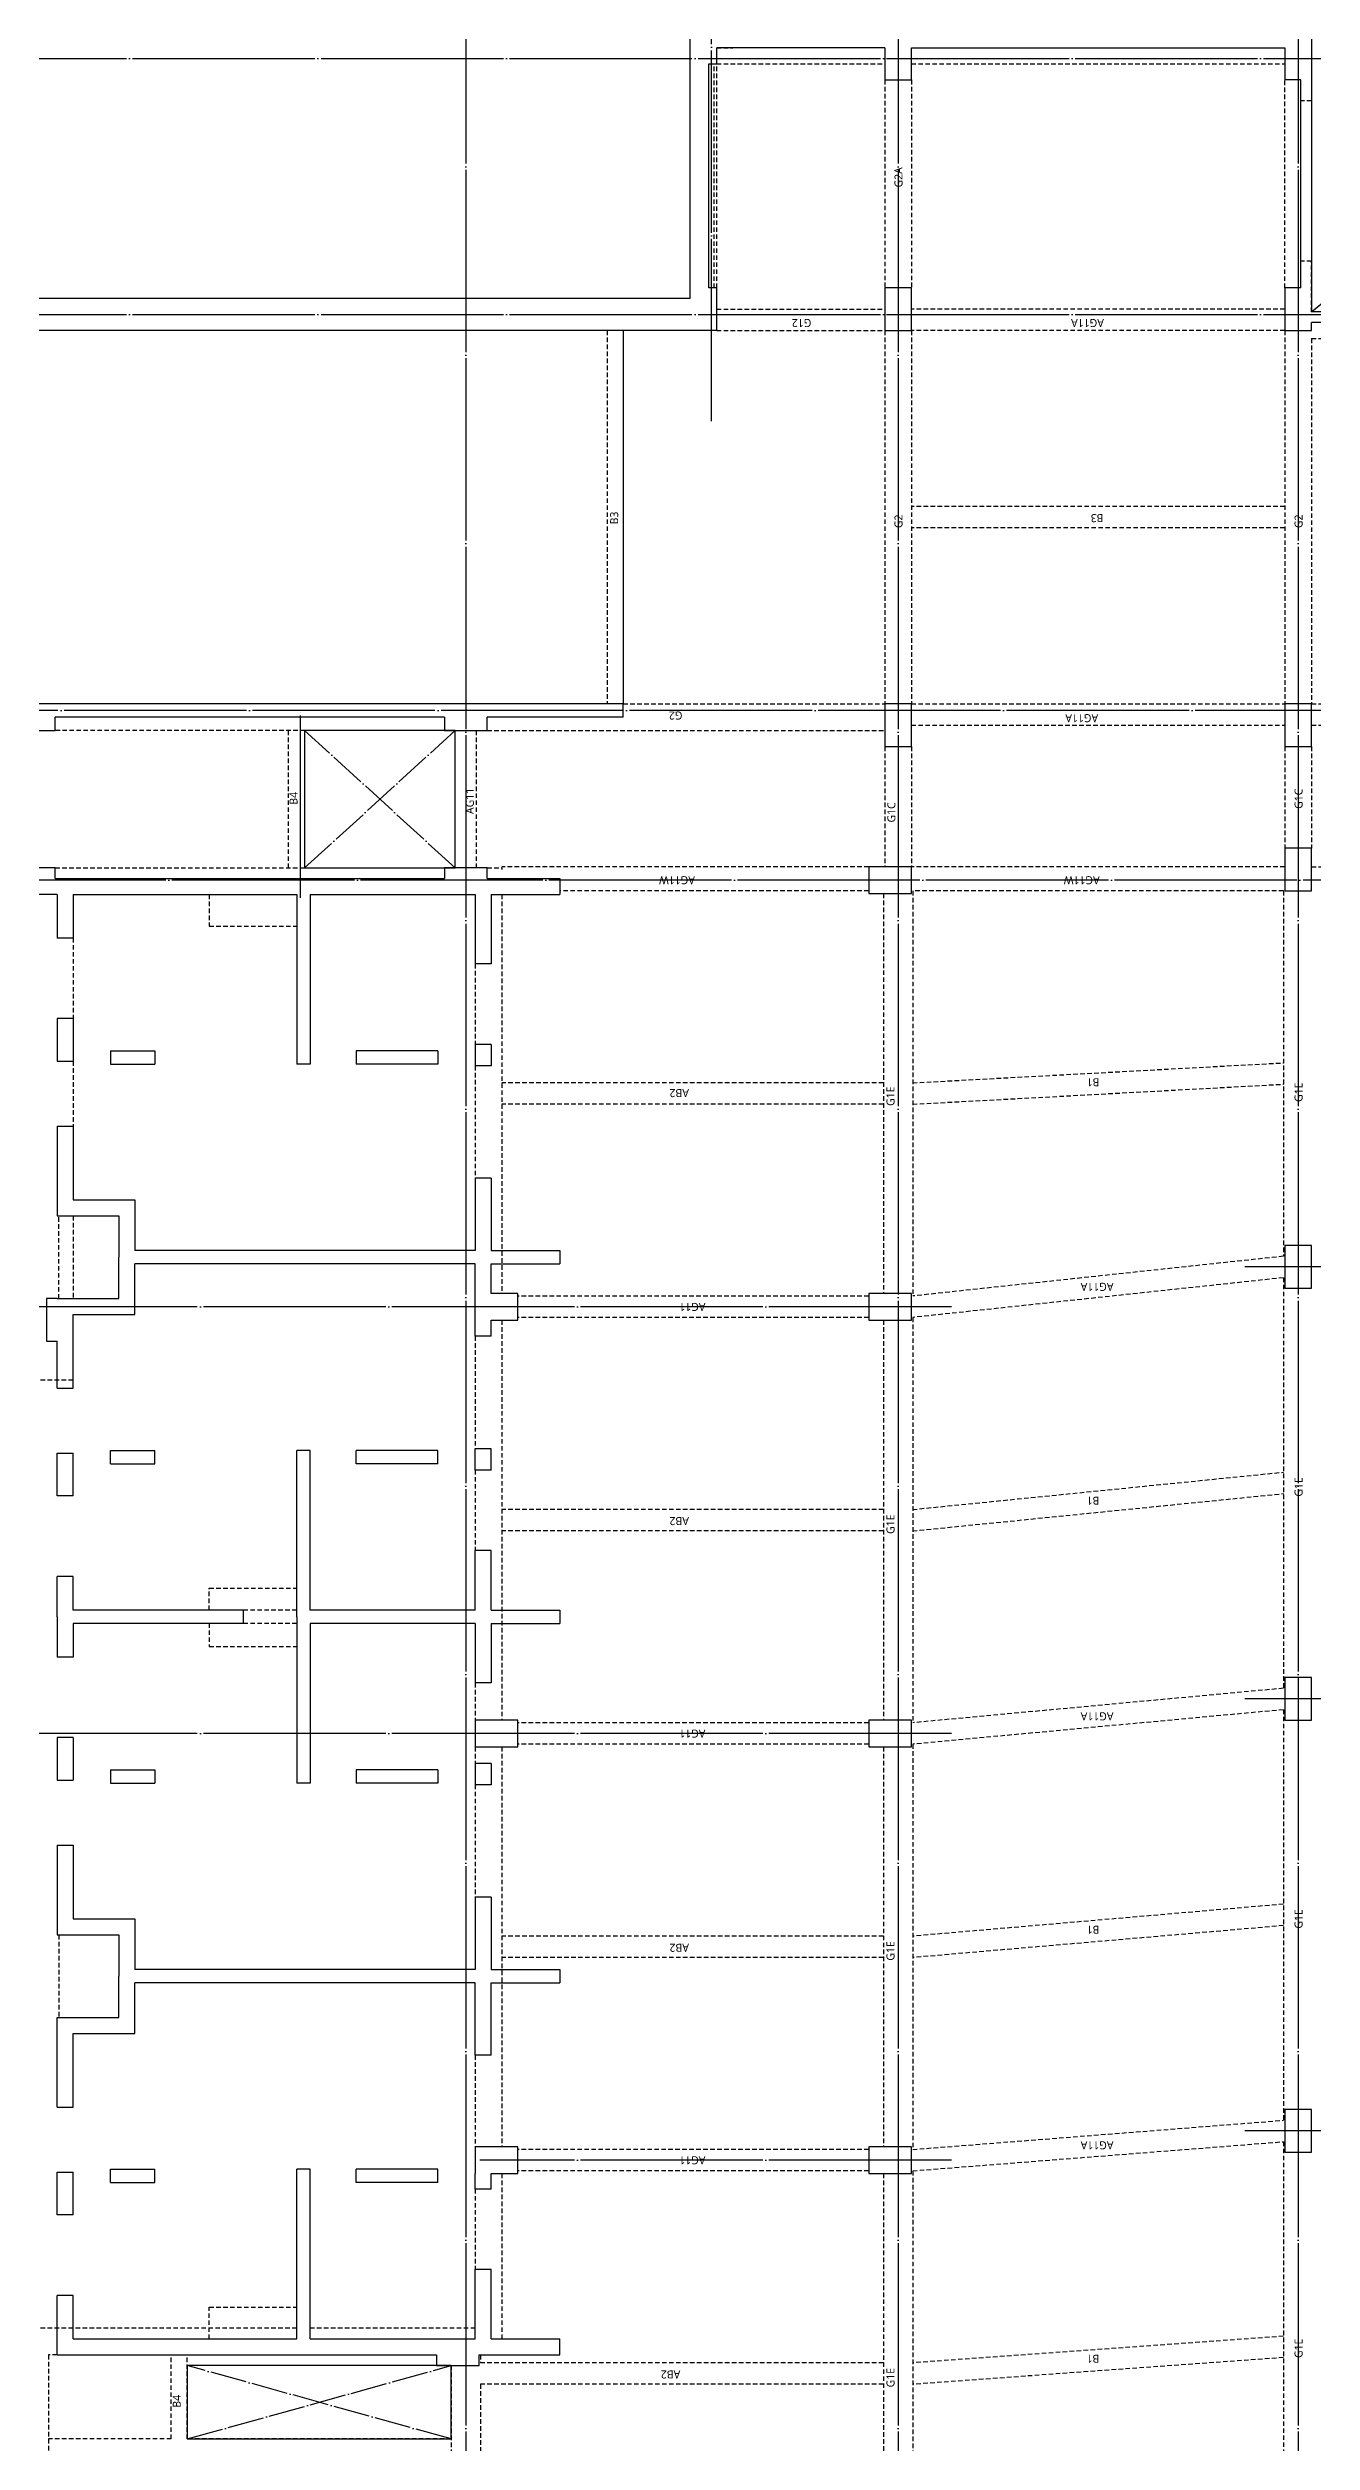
# Model space of a CAD drawing. Header units: millimetres. Extents: x 317501 to 2277231, y -321722 to 1186893.
# Drawn here: x 2054466 to 2078166, y -9433 to 35457 of the extents above; entities that cross this region are included whole.
import ezdxf
from ezdxf.enums import TextEntityAlignment as Align

# ---------------------------------------------------------------- set-up
doc = ezdxf.new("R2010")
doc.units = ezdxf.units.MM
doc.header["$LTSCALE"] = 57
for name, pattern in [('XS-지하주차장$0$CEN', [62, 60, -1, 0, -1]), ('XS-지하주차장$0$DDOT', [14, 12, -1, 0, -1]), ('XS-지하주차장$0$HID', [2.3, 1.5, -0.8])]:
    doc.linetypes.add(name, pattern=pattern)
for name, color, linetype in [('XS-지하주차장$0$AWG', 5, 'XS-지하주차장$0$HID'), ('XS-지하주차장$0$B', 9, 'XS-지하주차장$0$HID'), ('XS-지하주차장$0$CEN-P', 14, 'XS-지하주차장$0$CEN'), ('XS-지하주차장$0$COL', 2, 'Continuous'), ('XS-지하주차장$0$DA', 7, 'XS-지하주차장$0$HID'), ('XS-지하주차장$0$DASH', 8, 'Continuous'), ('XS-지하주차장$0$EL7', 7, 'Continuous'), ('XS-지하주차장$0$FP-CORE', 8, 'Continuous'), ('XS-지하주차장$0$G', 4, 'XS-지하주차장$0$HID'), ('XS-지하주차장$0$OPEN', 9, 'XS-지하주차장$0$DDOT'), ('XS-지하주차장$0$RAMP', 7, 'Continuous'), ('XS-지하주차장$0$STEEL', 9, 'Continuous'), ('XS-지하주차장$0$W1', 2, 'Continuous'), ('XS-지하주차장$0$W1-H', 11, 'XS-지하주차장$0$HID'), ('XS-지하주차장$0$W2', 9, 'Continuous'), ('XS-지하주차장$0$WG', 6, 'XS-지하주차장$0$HID')]:
    doc.layers.add(name, color=color, linetype=linetype)
for name, color, linetype, plot in [('XS-지하주차장$0$B-TEXT', 7, 'Continuous', False), ('XS-지하주차장$0$DEFPOINT', 144, 'Continuous', False), ('XS-지하주차장$0$G-TEXT', 3, 'Continuous', False), ('XS-지하주차장$0$PD', 145, 'XS-지하주차장$0$HID', False)]:
    doc.layers.add(name, color=color, linetype=linetype, plot=plot)
doc.styles.add('XS-지하주차장$0$맑은 고딕', font='malgun.ttf')
doc.styles.add('XS-지하주차장$0$맑은고딕', font='malgun.ttf')

# ---------------------------------------------------------------- blocks, each defined once
blk = doc.blocks.new('XS-지하주차장$0$B2-W')
at = {"layer": 'XS-지하주차장$0$W1-H'}
for p, q in [((136055, 62510), (136055, 75525)), ((143055, 60760), (143055, 75425)), ((143655, 61260), (143655, 75425)), ((132480, 73125), (132480, 74615)), ((132980, 73160), (132980, 73960)), ((135555, 73960), (135555, 73160)), ((124105, 73325), (124105, 73125)), ((124905, 73125), (124905, 73325)), ((105100, 73125), (106215, 73125)), ((105100, 73125), (105100, 66010)), ((105400, 72825), (106215, 72825)), ((105400, 72825), (105400, 68630)), ((106215, 72825), (106215, 73125)), ((107725, 72825), (107725, 73125)), ((107725, 73125), (108525, 73125)), ((107725, 72825), (108525, 72825)), ((108525, 73125), (108525, 72825)), ((109745, 73125), (109745, 72825)), ((109745, 73125), (111425, 73125)), ((109745, 72825), (111125, 72825)), ((111125, 72825), (111125, 71665)), ((111425, 73125), (111425, 71965)), ((114655, 73125), (112975, 73125)), ((112975, 73125), (112975, 71965)), ((114655, 72825), (113275, 72825)), ((113275, 72825), (113275, 71665)), ((114655, 73125), (114655, 72825)), ((115875, 73125), (115875, 72825)), ((116675, 73125), (115875, 73125)), ((116675, 72825), (115875, 72825)), ((116675, 72825), (116675, 73125)), ((118185, 72825), (118185, 73125)), ((118940, 73125), (118185, 73125)), ((118815, 72825), (118185, 72825)), ((118815, 68630), (118815, 72825)), ((118940, 73125), (119695, 73125)), ((119065, 68630), (119065, 72825)), ((119065, 72825), (119695, 72825)), ((119695, 72825), (119695, 73125)), ((121205, 72825), (121205, 73125)), ((121205, 73125), (122005, 73125)), ((121205, 72825), (122005, 72825)), ((122005, 73125), (122005, 72825)), ((123225, 73125), (123225, 72825)), ((123225, 73125), (124105, 73125)), ((123225, 72825), (124605, 72825)), ((124605, 72825), (124605, 71665)), ((124905, 73125), (124905, 71965)), ((128135, 73125), (126455, 73125)), ((126455, 73125), (126455, 71965)), ((128135, 72825), (126755, 72825)), ((126755, 72825), (126755, 71665)), ((128135, 73125), (128135, 72825)), ((129355, 73125), (129355, 72825)), ((130155, 73125), (129355, 73125)), ((130155, 72825), (129355, 72825)), ((130155, 72825), (130155, 73125)), ((131665, 72825), (131665, 73125)), ((132480, 73125), (131665, 73125)), ((132480, 72825), (131665, 72825)), ((132480, 72825), (132480, 68630)), ((132780, 73160), (132780, 65860)), ((132780, 73160), (132980, 73160)), ((135555, 73160), (135805, 73160)), ((135805, 65860), (135805, 73160)), ((108330, 72125), (108330, 71295)), ((108330, 72125), (108580, 72125)), ((108580, 72125), (108580, 71295)), ((111425, 71965), (112200, 71965)), ((112975, 71965), (112200, 71965)), ((115820, 72125), (115820, 71295)), ((116070, 72125), (115820, 72125)), ((116070, 72125), (116070, 71295)), ((121810, 72125), (121810, 71295)), ((121810, 72125), (122060, 72125)), ((122060, 72125), (122060, 71295)), ((124905, 71965), (125680, 71965)), ((126455, 71965), (125680, 71965)), ((129300, 72125), (129300, 71295)), ((129550, 72125), (129300, 72125)), ((129550, 72125), (129550, 71295)), ((111125, 71665), (112075, 71665)), ((112075, 65285), (112075, 71665)), ((112325, 65285), (112325, 71665)), ((113275, 71665), (112325, 71665)), ((124605, 71665), (125555, 71665)), ((125555, 65285), (125555, 71665)), ((125805, 65285), (125805, 71665)), ((126755, 71665), (125805, 71665)), ((108330, 71295), (108580, 71295)), ((116070, 71295), (115820, 71295)), ((121810, 71295), (122060, 71295)), ((129550, 71295), (129300, 71295)), ((105400, 68630), (108580, 68630)), ((105400, 68380), (108580, 68380)), ((105400, 68380), (105400, 65285)), ((108580, 68380), (108580, 68630)), ((118815, 68630), (115820, 68630)), ((115820, 68380), (115820, 68630)), ((118815, 68380), (115820, 68380)), ((118815, 65285), (118815, 68380)), ((119065, 68630), (122060, 68630)), ((119065, 65285), (119065, 68380)), ((119065, 68380), (122060, 68380)), ((122060, 68380), (122060, 68630)), ((132480, 68630), (129300, 68630)), ((129300, 68380), (129300, 68630)), ((132480, 68380), (129300, 68380)), ((132480, 68380), (132480, 65285)), ((108330, 65985), (108330, 67520)), ((108330, 67520), (108580, 67520)), ((108580, 65985), (108580, 67520)), ((115820, 65985), (115820, 67520)), ((116070, 67520), (115820, 67520)), ((116070, 65985), (116070, 67520)), ((121810, 65985), (121810, 67520)), ((121810, 67520), (122060, 67520)), ((122060, 65985), (122060, 67520)), ((129300, 65985), (129300, 67520)), ((129550, 67520), (129300, 67520)), ((129550, 65985), (129550, 67520)), ((105100, 66010), (104900, 66010)), ((104900, 66010), (104900, 65210)), ((108330, 65985), (108580, 65985)), ((116070, 65985), (115820, 65985)), ((121810, 65985), (122060, 65985)), ((129550, 65985), (129300, 65985)), ((132980, 65860), (132780, 65860)), ((132980, 65060), (132980, 65860)), ((135805, 65860), (135555, 65860)), ((135555, 65860), (135555, 65060)), ((104900, 65210), (105100, 65210)), ((105100, 65210), (105100, 63700)), ((105400, 65285), (106700, 65285)), ((106700, 64985), (106700, 65285)), ((108210, 65285), (108500, 65285)), ((108210, 64985), (108210, 65285)), ((109000, 65285), (108500, 65285)), ((109000, 64485), (109000, 65285)), ((110720, 65285), (112075, 65285)), ((110720, 64985), (110720, 65285)), ((113680, 65285), (112325, 65285)), ((113680, 64985), (113680, 65285)), ((116190, 65285), (115790, 65285)), ((115790, 64985), (115790, 65285)), ((116190, 64985), (116190, 65285)), ((117000, 65285), (116500, 65285)), ((116500, 65285), (116500, 64485)), ((117000, 64485), (117000, 65285)), ((117700, 64985), (117700, 65285)), ((118815, 65285), (117700, 65285)), ((119065, 65285), (120180, 65285)), ((120180, 64985), (120180, 65285)), ((121690, 65285), (122090, 65285)), ((121690, 64985), (121690, 65285)), ((122090, 64985), (122090, 65285)), ((124200, 65285), (125555, 65285)), ((124200, 64985), (124200, 65285)), ((127160, 65285), (125805, 65285)), ((127160, 64985), (127160, 65285)), ((129670, 65285), (129270, 65285)), ((129270, 64985), (129270, 65285)), ((129670, 64985), (129670, 65285)), ((131180, 64985), (131180, 65285)), ((132480, 65285), (131180, 65285)), ((105400, 64985), (106700, 64985)), ((105400, 64985), (105400, 63700)), ((108210, 64985), (108500, 64985)), ((108500, 64985), (108500, 64485)), ((110720, 64985), (112075, 64985)), ((112075, 64985), (112075, 63700)), ((113680, 64985), (112325, 64985)), ((112325, 64985), (112325, 63700)), ((116190, 64985), (115790, 64985)), ((118815, 64985), (117700, 64985)), ((118815, 64985), (118815, 63700)), ((119065, 64985), (120180, 64985)), ((119065, 64985), (119065, 63700)), ((121690, 64985), (122090, 64985)), ((124200, 64985), (124500, 64985)), ((124500, 64985), (124500, 64485)), ((125000, 64985), (125555, 64985)), ((125000, 64485), (125000, 64985)), ((125555, 64985), (125555, 63700)), ((127160, 64985), (125805, 64985)), ((125805, 64985), (125805, 63700)), ((129670, 64985), (129270, 64985)), ((132480, 64985), (131180, 64985)), ((132480, 64985), (132480, 63700)), ((132780, 65060), (132780, 63700)), ((132780, 65060), (132980, 65060)), ((135555, 65060), (135805, 65060)), ((135805, 62510), (135805, 65060)), ((108500, 64485), (109000, 64485)), ((116500, 64485), (117000, 64485)), ((124500, 64485), (125000, 64485)), ((105100, 63700), (105400, 63700)), ((112325, 63700), (112075, 63700)), ((119065, 63700), (118815, 63700)), ((125805, 63700), (125555, 63700)), ((132780, 63700), (132480, 63700)), ((135805, 62510), (136055, 62510)), ((143655, 61260), (158950, 61260)), ((143055, 60760), (143855, 60760)), ((143855, 60810), (148055, 60810)), ((143855, 60760), (143855, 60810)), ((148055, 60810), (148055, 60760)), ((148055, 60760), (148355, 60760)), ((148355, 60760), (148355, 60460)), ((148355, 57610), (148355, 58650)), ((109000, 57910), (108500, 57910)), ((108500, 57910), (108500, 57110)), ((109000, 57110), (109000, 57910)), ((117000, 57910), (116500, 57910)), ((116500, 57910), (116500, 57110)), ((117000, 57110), (117000, 57910)), ((125000, 57910), (124500, 57910)), ((124500, 57910), (124500, 57110)), ((125000, 57110), (125000, 57910)), ((133000, 57910), (132500, 57910)), ((132500, 57910), (132500, 57110)), ((133000, 57110), (133000, 57910)), ((135255, 57610), (135255, 57110)), ((136055, 57610), (135255, 57610)), ((136055, 57110), (136055, 57610)), ((143055, 57610), (143055, 57110)), ((143855, 57610), (143055, 57610)), ((143855, 57110), (143855, 57610)), ((148355, 57610), (147755, 57610)), ((147755, 57610), (147755, 57110)), ((108500, 57110), (109000, 57110)), ((116500, 57110), (117000, 57110)), ((124500, 57110), (125000, 57110)), ((132500, 57110), (133000, 57110)), ((135255, 57110), (136055, 57110)), ((143055, 57110), (143855, 57110)), ((147755, 57110), (148355, 57110)), ((148355, 57110), (148355, 50110)), ((108900, 50110), (108900, 49610)), ((109700, 50110), (108900, 50110)), ((109700, 49610), (109700, 50110)), ((117000, 50110), (117000, 49610)), ((117800, 50110), (117000, 50110)), ((117800, 49610), (117800, 50110)), ((125100, 50110), (125100, 49610)), ((125900, 50110), (125100, 50110)), ((125900, 49610), (125900, 50110)), ((132550, 50110), (132550, 49610)), ((133350, 50110), (132550, 50110)), ((133350, 49610), (133350, 50110)), ((135255, 50110), (135255, 49610)), ((136055, 50110), (135255, 50110)), ((136055, 49610), (136055, 50110)), ((143855, 50110), (143055, 50110)), ((143055, 50110), (143055, 49610)), ((143855, 49810), (143855, 50110)), ((148355, 50110), (147755, 50110)), ((147755, 49810), (147755, 50110)), ((108900, 49610), (109700, 49610)), ((117000, 49610), (117800, 49610)), ((125100, 49610), (125900, 49610)), ((132550, 49610), (133350, 49610)), ((135255, 49610), (136055, 49610)), ((143055, 49610), (143205, 49610)), ((143205, 48690), (143205, 49610)), ((143405, 49610), (144355, 49610)), ((143405, 48690), (143405, 49610)), ((143855, 49810), (144355, 49810)), ((144355, 49610), (144355, 49810)), ((147365, 49810), (147755, 49810)), ((147365, 49610), (147365, 49810)), ((155985, 49610), (147365, 49610))]:
    blk.add_line(p, q, dxfattribs=at)
blk = doc.blocks.new('XS-지하주차장$0$B1-6')
at = {"layer": 'XS-지하주차장$0$DASH'}
h = blk.add_hatch(dxfattribs=at)
h.set_pattern_fill('DASH', color=256, scale=350, angle=180, style=0)
h.set_pattern_definition([(2e-15, (-357891.64, 9798.91), (43.75, 43.75), [43.75, -43.75])])
h.paths.add_polyline_path([(22265, 13075), (24835, 13075), (24835, 11910), (22265, 11910)])
h = blk.add_hatch(dxfattribs=at)
h.set_pattern_fill('DASH', color=256, scale=350, angle=180, style=0)
h.set_pattern_definition([(2e-15, (-357891.64, 8753.91), (43.75, 43.75), [43.75, -43.75])])
h.paths.add_polyline_path([(22440, 11720), (24040, 11720), (24040, 10755), (22440, 10755)])
at = {"layer": 'XS-지하주차장$0$DEFPOINT', "color": 1}
for p, q in [((18460, 11025), (18410, 11025)), ((18435, 11000), (18435, 11050))]:
    blk.add_line(p, q, dxfattribs=at)
at = {"layer": 'XS-지하주차장$0$EL7'}
for p, q in [((19735, 17620), (19735, 16050)), ((22535, 16485), (22535, 17675)), ((22535, 14075), (22535, 15165))]:
    blk.add_line(p, q, dxfattribs=at)
at = {"layer": 'XS-지하주차장$0$FP-CORE'}
for p, q in [((18368, 13980), (17135, 13980)), ((18368, 13980), (17135, 12420)), ((18368, 14150), (19735, 14150)), ((18368, 12330), (18368, 14150)), ((18503, 12330), (18503, 14150)), ((19735, 14150), (18503, 12330)), ((18365, 12420), (17135, 12420)), ((18368, 12330), (19735, 12330))]:
    blk.add_line(p, q, dxfattribs=at)
at = {"layer": 'XS-지하주차장$0$OPEN'}
for p, q in [((19735, 15875), (17135, 18275)), ((19735, 18275), (17135, 15875)), ((22535, 13375), (24835, 18275)), ((22535, 18275), (24835, 13375)), ((24130, 11720), (24835, 10830)), ((24835, 11720), (24130, 10830))]:
    blk.add_line(p, q, dxfattribs=at)
at = {"layer": 'XS-지하주차장$0$PD'}
for p, q in [((29485, 27380), (29485, 26785)), ((29485, 26785), (31130, 26785)), ((26665, 19805), (26665, 21355)), ((29485, 14375), (31130, 14375)), ((29485, 13965), (29485, 14375)), ((29485, 13715), (29485, 13280)), ((29485, 13280), (31130, 13280)), ((770, 10275), (770, 8925)), ((7125, 8895), (5675, 8895)), ((19205, 8895), (17755, 8895)), ((26665, 7875), (26665, 6325)), ((300, 6275), (1495, 6275)), ((1495, 6275), (1495, 5765)), ((12315, 6275), (11305, 6275)), ((11305, 6275), (11305, 5765)), ((12565, 6275), (13575, 6275)), ((13575, 6275), (13575, 5765)), ((24535, 6275), (23385, 6275)), ((23385, 6275), (23385, 5765)), ((300, 5765), (1495, 5765)), ((12315, 5765), (11305, 5765)), ((12565, 5765), (13575, 5765)), ((24535, 5765), (23385, 5765)), ((29485, 895), (31130, 895)), ((29485, 300), (29485, 895))]:
    blk.add_line(p, q, dxfattribs=at)
at = {"layer": 'XS-지하주차장$0$STEEL'}
for p, q in [((22235, 11910), (22235, 13075)), ((22265, 11910), (22265, 13075)), ((22265, 11910), (22235, 11910)), ((22440, 10725), (22440, 10755)), ((22440, 10755), (24040, 10755)), ((24040, 10725), (22440, 10725)), ((24040, 10755), (24040, 10725))]:
    blk.add_line(p, q, dxfattribs=at)
at = {"layer": 'XS-지하주차장$0$W1'}
for p, q in [((25145, 27380), (25145, 27680)), ((25145, 27680), (25800, 27680)), ((26600, 27680), (33900, 27680)), ((34700, 27680), (36060, 27680)), ((36060, 27680), (36060, 27380)), ((26635, 27380), (25145, 27380)), ((26635, 27380), (26635, 26565)), ((26935, 27380), (26935, 26565)), ((26935, 27380), (31130, 27380)), ((31130, 27380), (31130, 24200)), ((31380, 27380), (31380, 24200)), ((31380, 27380), (34475, 27380)), ((34475, 27380), (34475, 26080)), ((34775, 27380), (34775, 26080)), ((34775, 27380), (36060, 27380)), ((26935, 26565), (26635, 26565)), ((34775, 26080), (34475, 26080)), ((26935, 25055), (26635, 25055)), ((26635, 25055), (26635, 24255)), ((26935, 25055), (26935, 24255)), ((26635, 24255), (26935, 24255)), ((27635, 24450), (28465, 24450)), ((27635, 24450), (27635, 24200)), ((28465, 24450), (28465, 24200)), ((33775, 24450), (32240, 24450)), ((32240, 24450), (32240, 24200)), ((33775, 24450), (33775, 24200)), ((34475, 24570), (34475, 24170)), ((34775, 24570), (34475, 24570)), ((34775, 24570), (34775, 24170)), ((27635, 24200), (28465, 24200)), ((31380, 24200), (31130, 24200)), ((33775, 24200), (32240, 24200)), ((34775, 24170), (34475, 24170)), ((26635, 23035), (26935, 23035)), ((26635, 23035), (26635, 21355)), ((26935, 23035), (26935, 21655)), ((34475, 22060), (34475, 20705)), ((34775, 22060), (34475, 22060)), ((34775, 22060), (34775, 20705)), ((26935, 21655), (28095, 21655)), ((28095, 21655), (28095, 20705)), ((26635, 21355), (27795, 21355)), ((27795, 21355), (27795, 20580)), ((34475, 20705), (28095, 20705)), ((34775, 20705), (36060, 20705)), ((36060, 20705), (36060, 20455)), ((27795, 19805), (27795, 20580)), ((34475, 20455), (28095, 20455)), ((28095, 19505), (28095, 20455)), ((34475, 19100), (34475, 20455)), ((34775, 19900), (34775, 20455)), ((34775, 20455), (36060, 20455)), ((26635, 19805), (27795, 19805)), ((26935, 18125), (26935, 19505)), ((26935, 19505), (28095, 19505)), ((34775, 19100), (34775, 19400)), ((26635, 18125), (26635, 19005)), ((34775, 19100), (34475, 19100)), ((16835, 12050), (16835, 18575)), ((16835, 18575), (25285, 18575)), ((25285, 18275), (25285, 18575)), ((17135, 15875), (17135, 18275)), ((17135, 18275), (19735, 18275)), ((19735, 17620), (19735, 18275)), ((20035, 18275), (22235, 18275)), ((20035, 17620), (20035, 18275)), ((22235, 17675), (22235, 18275)), ((22535, 18275), (24835, 18275)), ((22535, 17675), (22535, 18275)), ((24835, 13375), (24835, 18275)), ((25135, 10725), (25135, 18275)), ((25135, 18275), (25285, 18275)), ((26635, 18125), (26935, 18125)), ((19735, 17620), (20035, 17620)), ((22235, 17675), (22535, 17675)), ((26635, 16905), (26935, 16905)), ((26635, 16105), (26635, 16905)), ((26935, 16105), (26935, 16905)), ((27635, 16960), (28465, 16960)), ((27635, 16710), (27635, 16960)), ((27635, 16710), (28465, 16710)), ((28465, 16710), (28465, 16960)), ((31130, 13840), (31130, 16960)), ((31380, 16960), (31130, 16960)), ((31380, 13965), (31380, 16960)), ((33775, 16960), (32240, 16960)), ((32240, 16710), (32240, 16960)), ((33775, 16710), (32240, 16710)), ((33775, 16710), (33775, 16960)), ((34475, 16590), (34475, 16990)), ((34775, 16990), (34475, 16990)), ((34775, 16590), (34775, 16990)), ((22235, 15165), (22235, 16485)), ((22235, 16485), (22535, 16485)), ((22535, 15165), (22535, 16485)), ((34775, 16590), (34475, 16590)), ((17135, 15875), (19735, 15875)), ((19735, 15875), (19735, 16050)), ((20035, 16050), (19735, 16050)), ((20035, 15575), (20035, 16050)), ((26935, 16105), (26635, 16105)), ((17135, 11025), (17135, 15575)), ((17135, 15575), (20035, 15575)), ((22235, 15165), (22535, 15165)), ((34775, 15080), (34475, 15080)), ((34475, 13965), (34475, 15080)), ((34775, 13965), (34775, 15080)), ((19735, 11025), (19735, 14465)), ((19735, 14465), (20035, 14465)), ((20035, 10725), (20035, 14465)), ((26935, 14595), (26635, 14595)), ((26635, 13840), (26635, 14595)), ((26935, 13965), (26935, 14595)), ((22235, 13075), (22235, 14075)), ((22235, 14075), (22535, 14075)), ((22535, 13375), (22535, 14075)), ((30130, 13965), (26935, 13965)), ((30130, 13715), (30130, 13965)), ((34475, 13965), (31380, 13965)), ((34775, 13965), (36060, 13965)), ((36060, 13965), (36060, 13715)), ((7250, 13475), (0, 13475)), ((0, 13475), (0, 8925)), ((7250, 13475), (7250, 10275)), ((26635, 13840), (26635, 13085)), ((30130, 13715), (26935, 13715)), ((26935, 13715), (26935, 13085)), ((31130, 13840), (31130, 10720)), ((34475, 13715), (31380, 13715)), ((31380, 13715), (31380, 10720)), ((34475, 13715), (34475, 12600)), ((34775, 13715), (34775, 12600)), ((34775, 13715), (36060, 13715)), ((300, 13175), (300, 10575)), ((4850, 13175), (300, 13175)), ((4850, 13175), (4850, 11685)), ((6950, 13175), (5150, 13175)), ((5150, 11685), (5150, 13175)), ((6950, 13175), (6950, 10275)), ((22235, 13075), (24835, 13075)), ((22535, 13375), (24835, 13375)), ((24835, 10725), (24835, 13075)), ((26935, 13085), (26635, 13085)), ((34775, 12600), (34475, 12600)), ((4850, 11685), (5150, 11685)), ((16835, 10275), (16835, 11250)), ((26935, 11575), (26635, 11575)), ((26635, 11575), (26635, 10775)), ((26935, 11575), (26935, 10775)), ((17135, 11025), (19735, 11025)), ((26635, 10775), (26935, 10775)), ((27635, 10970), (28465, 10970)), ((27635, 10970), (27635, 10720)), ((28465, 10970), (28465, 10720)), ((33775, 10970), (32240, 10970)), ((32240, 10970), (32240, 10720)), ((33775, 10970), (33775, 10720)), ((34475, 11090), (34475, 10690)), ((34775, 11090), (34475, 11090)), ((34775, 11090), (34775, 10690)), ((5840, 10575), (300, 10575)), ((5840, 10575), (5840, 10275)), ((17135, 10275), (17135, 10725)), ((17135, 10725), (20035, 10725)), ((24835, 10725), (25135, 10725)), ((27635, 10720), (28465, 10720)), ((31380, 10720), (31130, 10720)), ((33775, 10720), (32240, 10720)), ((34775, 10690), (34475, 10690)), ((5840, 10275), (300, 10275)), ((300, 10275), (300, 8925)), ((7250, 10275), (6950, 10275)), ((16835, 10275), (17135, 10275)), ((26635, 9555), (26935, 9555)), ((26635, 9555), (26635, 7875)), ((26935, 9555), (26935, 8175)), ((0, 8925), (0, 0)), ((300, 8925), (1115, 8925)), ((300, 8625), (1115, 8625)), ((300, 8625), (300, 4705)), ((1115, 8625), (1115, 8925)), ((2325, 8625), (2325, 8925)), ((2325, 8925), (3125, 8925)), ((2325, 8625), (3125, 8625)), ((3125, 8925), (3125, 8625)), ((4345, 8925), (4345, 8625)), ((4345, 8925), (5675, 8925)), ((4345, 8625), (5375, 8625)), ((5375, 8625), (5375, 7205)), ((5675, 8925), (5675, 7505)), ((8455, 8925), (7125, 8925)), ((7125, 8925), (7125, 7505)), ((8455, 8625), (7425, 8625)), ((7425, 8625), (7425, 7205)), ((8455, 8925), (8455, 8625)), ((9675, 8925), (9675, 8625)), ((10475, 8925), (9675, 8925)), ((10475, 8625), (9675, 8625)), ((10475, 8625), (10475, 8925)), ((11685, 8625), (11685, 8925)), ((12440, 8925), (11685, 8925)), ((12315, 8625), (11685, 8625)), ((12315, 4705), (12315, 8625)), ((12440, 8925), (13195, 8925)), ((12565, 4705), (12565, 8625)), ((12565, 8625), (13195, 8625)), ((13195, 8625), (13195, 8925)), ((14405, 8625), (14405, 8925)), ((14405, 8925), (15205, 8925)), ((14405, 8625), (15205, 8625)), ((15205, 8925), (15205, 8625)), ((16425, 8925), (16425, 8625)), ((16425, 8925), (17755, 8925)), ((16425, 8625), (17455, 8625)), ((17455, 8625), (17455, 7205)), ((17755, 8925), (17755, 7505)), ((20500, 8925), (19205, 8925)), ((19205, 8925), (19205, 7505)), ((20500, 8625), (19505, 8625)), ((19505, 8625), (19505, 7205)), ((20500, 8925), (20500, 8625)), ((21950, 8925), (20950, 8925)), ((20950, 8925), (20950, 7925)), ((21950, 8925), (21950, 7925)), ((24835, 8925), (23835, 8925)), ((23835, 8925), (23835, 7925)), ((24835, 8925), (24835, 0)), ((34475, 8580), (34475, 7225)), ((34775, 8580), (34475, 8580)), ((34775, 8580), (34775, 7225)), ((26935, 8175), (28095, 8175)), ((28095, 8175), (28095, 7225)), ((2930, 7925), (2930, 7295)), ((2930, 7925), (3180, 7925)), ((3180, 7925), (3180, 7295)), ((9620, 7925), (9620, 7295)), ((9870, 7925), (9620, 7925)), ((9870, 7925), (9870, 7295)), ((15010, 7925), (15010, 7295)), ((15010, 7925), (15260, 7925)), ((15260, 7925), (15260, 7295)), ((21950, 7925), (20950, 7925)), ((24535, 7925), (23835, 7925)), ((24535, 7925), (24535, 4705)), ((26635, 7875), (27795, 7875)), ((27795, 7875), (27795, 7100)), ((2930, 7295), (3180, 7295)), ((5375, 7205), (6275, 7205)), ((5675, 7505), (6400, 7505)), ((6275, 4705), (6275, 7205)), ((7125, 7505), (6400, 7505)), ((6525, 4705), (6525, 7205)), ((7425, 7205), (6525, 7205)), ((9870, 7295), (9620, 7295)), ((15010, 7295), (15260, 7295)), ((17455, 7205), (18355, 7205)), ((17755, 7505), (18480, 7505)), ((18355, 4705), (18355, 7205)), ((19205, 7505), (18480, 7505)), ((19505, 7205), (18605, 7205)), ((18605, 4705), (18605, 7205)), ((34475, 7225), (28095, 7225)), ((34775, 7225), (36060, 7225)), ((36060, 7225), (36060, 6975)), ((27795, 6325), (27795, 7100)), ((34475, 6975), (28095, 6975)), ((28095, 6025), (28095, 6975)), ((34475, 5620), (34475, 6975)), ((34775, 5620), (34775, 6975)), ((34775, 6975), (36060, 6975)), ((26635, 4645), (26635, 6325)), ((26635, 6325), (27795, 6325)), ((26935, 4645), (26935, 6025)), ((26935, 6025), (28095, 6025)), ((34775, 5620), (34475, 5620)), ((300, 4705), (1000, 4705)), ((1000, 4705), (1000, 3705)), ((2980, 4705), (3980, 4705)), ((2980, 4705), (2980, 3705)), ((3980, 4705), (3980, 3705)), ((5900, 4705), (6275, 4705)), ((5900, 4705), (5900, 3705)), ((6525, 4705), (6900, 4705)), ((6900, 4705), (6900, 3705)), ((9820, 4705), (8820, 4705)), ((8820, 4705), (8820, 3705)), ((9820, 4705), (9820, 3705)), ((12315, 4705), (11940, 4705)), ((11940, 4705), (11940, 3705)), ((12940, 4705), (12565, 4705)), ((12940, 4705), (12940, 3705)), ((15060, 4705), (16060, 4705)), ((15060, 4705), (15060, 3705)), ((16060, 4705), (16060, 3705)), ((17980, 4705), (18355, 4705)), ((17980, 4705), (17980, 3705)), ((18605, 4705), (18980, 4705)), ((18980, 4705), (18980, 3705)), ((20950, 4705), (21950, 4705)), ((20950, 4705), (20950, 3705)), ((21950, 4705), (21950, 3705)), ((23835, 4705), (24535, 4705)), ((23835, 4705), (23835, 3705)), ((26635, 4645), (26935, 4645)), ((300, 3705), (300, 2285)), ((300, 3705), (1000, 3705)), ((2980, 3705), (3980, 3705)), ((5900, 3705), (6900, 3705)), ((9820, 3705), (8820, 3705)), ((12940, 3705), (11940, 3705)), ((15060, 3705), (16060, 3705)), ((17980, 3705), (18980, 3705)), ((21950, 3705), (20950, 3705)), ((24535, 3705), (23835, 3705)), ((24535, 3705), (24535, 2285)), ((26635, 3425), (26935, 3425)), ((26635, 2625), (26635, 3425)), ((26935, 2625), (26935, 3425)), ((27635, 3480), (28465, 3480)), ((27635, 3230), (27635, 3480)), ((27635, 3230), (28465, 3230)), ((28465, 3230), (28465, 3480)), ((31130, 300), (31130, 3480)), ((31380, 3480), (31130, 3480)), ((31380, 300), (31380, 3480)), ((33775, 3480), (32240, 3480)), ((32240, 3230), (32240, 3480)), ((33775, 3230), (32240, 3230)), ((33775, 3230), (33775, 3480)), ((34475, 3110), (34475, 3400)), ((34775, 3110), (34775, 3400)), ((34775, 3110), (34475, 3110)), ((300, 2285), (1000, 2285)), ((1000, 2285), (1000, 1285)), ((2980, 2285), (3980, 2285)), ((2980, 2285), (2980, 1285)), ((3980, 2285), (3980, 1285)), ((5900, 2285), (6900, 2285)), ((5900, 2285), (5900, 1285)), ((6900, 2285), (6900, 1285)), ((9820, 2285), (8820, 2285)), ((8820, 2285), (8820, 1285)), ((9820, 2285), (9820, 1285)), ((12940, 2285), (11940, 2285)), ((11940, 2285), (11940, 1285)), ((12940, 2285), (12940, 1285)), ((15060, 2285), (16060, 2285)), ((15060, 2285), (15060, 1285)), ((16060, 2285), (16060, 1285)), ((17980, 2285), (18980, 2285)), ((17980, 2285), (17980, 1285)), ((18980, 2285), (18980, 1285)), ((21950, 2285), (20950, 2285)), ((20950, 2285), (20950, 1285)), ((21950, 2285), (21950, 1285)), ((23835, 2285), (23835, 1285)), ((24535, 2285), (23835, 2285)), ((26935, 2625), (26635, 2625)), ((34775, 1600), (34475, 1600)), ((34475, 300), (34475, 1600)), ((34775, 300), (34775, 1600)), ((300, 1285), (300, 0)), ((300, 1285), (1000, 1285)), ((2980, 1285), (3980, 1285)), ((5900, 1285), (6275, 1285)), ((6275, 1285), (6275, 0)), ((6525, 1285), (6525, 0)), ((6525, 1285), (6900, 1285)), ((9820, 1285), (8820, 1285)), ((12315, 1285), (11940, 1285)), ((12315, 1285), (12315, 0)), ((12565, 1285), (12565, 0)), ((12940, 1285), (12565, 1285)), ((15060, 1285), (16060, 1285)), ((17980, 1285), (18355, 1285)), ((18355, 1285), (18355, 0)), ((18605, 1285), (18605, 0)), ((18605, 1285), (18980, 1285)), ((21950, 1285), (20950, 1285)), ((24535, 1285), (23835, 1285)), ((24535, 0), (24535, 1285)), ((26935, 1115), (26635, 1115)), ((26635, 0), (26635, 1115)), ((26935, 300), (26935, 1115)), ((0, 0), (300, 0)), ((26935, 300), (31130, 300)), ((31380, 300), (34475, 300)), ((34775, 300), (36060, 300)), ((36060, 0), (36060, 300)), ((6275, 0), (6525, 0)), ((12565, 0), (12315, 0)), ((18355, 0), (18605, 0)), ((24835, 0), (24535, 0)), ((26635, 0), (33750, 0)), ((34550, 0), (36060, 0))]:
    blk.add_line(p, q, dxfattribs=at)
at = {"layer": 'XS-지하주차장$0$W2'}
for p, q in [((6950, 12070), (5150, 12070)), ((6950, 11980), (5150, 11980)), ((22250, 11910), (24835, 11910)), ((22250, 10740), (22250, 11910)), ((22440, 11720), (24040, 11720)), ((22440, 10740), (22440, 11720)), ((24040, 10740), (24040, 11720)), ((24130, 11720), (24835, 11720)), ((24130, 10830), (24130, 11720)), ((24835, 10830), (24130, 10830)), ((22440, 10740), (22250, 10740)), ((24835, 10740), (24040, 10740))]:
    blk.add_line(p, q, dxfattribs=at)
at = {"layer": 'XS-지하주차장$0$DEFPOINT', "color": 2, "style": 'XS-지하주차장$0$맑은고딕', "width": 0.8}
for p in [(21450, 8025), (24235, 8025), (650, 3805), (3480, 3805), (6400, 3805), (9320, 3805), (12440, 3805), (15560, 3805), (18480, 3805), (21450, 3805), (24185, 3805), (650, 1385), (3480, 1385), (6400, 1385), (9320, 1385), (12440, 1385), (15508, 1385), (18480, 1385), (21450, 1385), (24185, 1385)]:
    blk.add_text('1000X1000', height=50, dxfattribs=at).set_placement(p, align=Align.MIDDLE_CENTER)

msp = doc.modelspace()

# ---------------------------------------------------------------- linework, layer by layer
at = {"layer": 'XS-지하주차장$0$AWG'}
for p, q in [((2054603.6, 20081.6), (2061903.6, 20081.6)), ((2062703.6, 20081.6), (2062978.6, 20081.6)), ((2062978.6, 20081.6), (2062978.6, 20051.6)), ((2062978.6, 19581.6), (2062978.6, 12101.6)), ((2054938.6, 18766.6), (2054938.6, 17256.6)), ((2062478.6, 18281.6), (2062478.6, 16771.6)), ((2054938.6, 16456.6), (2054938.6, 15236.6)), ((2062478.6, 16371.6), (2062478.6, 14261.6)), ((2054938.6, 13556.6), (2054938.6, 12006.6)), ((2062478.6, 11301.6), (2062478.6, 9191.6)), ((2062978.6, 11601.6), (2062978.6, 4101.6)), ((2054938.6, 10476.6), (2053288.6, 10476.6)), ((2062478.6, 8791.6), (2062478.6, 7281.6)), ((2062478.6, 4801.6), (2062478.6, 4101.6)), ((2062478.6, 3601.6), (2062478.6, 3291.6)), ((2062978.6, 3601.6), (2062978.6, -3898.4)), ((2062478.6, 2891.6), (2062478.6, 781.6)), ((2062478.6, -2178.4), (2062478.6, -3898.4)), ((2062978.6, -4398.4), (2062978.6, -7498.4)), ((2062478.6, -4688.4), (2062478.6, -6198.4)), ((2059133.6, -7298.4), (2052838.6, -7298.4)), ((2062478.6, -7298.4), (2059383.6, -7298.4)), ((2054638.6, -7798.4), (2054478.6, -7798.4))]:
    msp.add_line(p, q, dxfattribs=at)
at = {"layer": 'XS-지하주차장$0$B'}
for p, q in [((2064953.6, 30156.6), (2064953.6, 23156.6)), ((2077653.6, 26856.6), (2070653.6, 26856.6)), ((2077653.6, 26456.6), (2070653.6, 26456.6)), ((2058978.6, 20081.6), (2058978.6, 22656.6)), ((2070678.6, 16051.9), (2077628.6, 16426.9)), ((2070128.6, 16051.6), (2062978.6, 16051.6)), ((2070678.6, 15651.4), (2077628.6, 16026.4)), ((2070128.6, 15651.6), (2062978.6, 15651.6)), ((2070678.6, 8052.7), (2077628.6, 8752.7)), ((2070678.6, 7650.6), (2077628.6, 8350.6)), ((2070128.6, 8051.6), (2062978.6, 8051.6)), ((2070128.6, 7651.6), (2062978.6, 7651.6)), ((2077628.6, 652.4), (2070678.6, 52.4)), ((2070128.6, 51.6), (2062978.6, 51.6)), ((2077628.6, 250.9), (2070678.6, -349.1)), ((2070128.6, -348.4), (2062978.6, -348.4)), ((2077628.6, -7447.8), (2070678.6, -7947.8)), ((2056778.6, -9373.4), (2056778.6, -7798.4)), ((2057078.6, -9373.4), (2057078.6, -7798.4)), ((2070128.6, -7948.4), (2062578.6, -7948.4)), ((2077628.6, -7848.9), (2070678.6, -8348.9)), ((2070128.6, -8348.4), (2062578.6, -8348.4)), ((2056778.6, -9373.4), (2054478.6, -9373.4)), ((2062028.6, -9373.4), (2057078.6, -9373.4))]:
    msp.add_line(p, q, dxfattribs=at)
at = {"layer": 'XS-지하주차장$0$CEN-P'}
for p, q in [((2062303.6, 75581.6), (2062303.6, -148398.4)), ((2070403.6, 75581.6), (2070403.6, -148398.4)), ((2077903.6, 75581.6), (2077903.6, -148398.4)), ((2066903.6, 28456.6), (2066903.6, 47651.6)), ((1953563.6, 35256.6), (2079028.6, 35256.6)), ((1953563.6, 30456.6), (2079393.6, 30456.6)), ((2079393.6, 23031.6), (1953563.6, 23031.6)), ((2059203.6, 19521.6), (2059203.6, 23031.6)), ((2148563.6, 19851.6), (1953563.6, 19851.6)), ((2071403.6, 11851.6), (1953563.6, 11851.6)), ((2071403.6, 3851.6), (1953563.6, 3851.6)), ((2071403.6, -4148.4), (2062563.6, -4148.4))]:
    msp.add_line(p, q, dxfattribs=at)
at = {"layer": 'XS-지하주차장$0$CEN-P', "color": 181}
for p, q in [((2103203.6, 12601.6), (2076903.6, 12601.6)), ((2103203.6, 4501.6), (2076903.6, 4501.6)), ((2103203.6, -3598.4), (2076903.6, -3598.4))]:
    msp.add_line(p, q, dxfattribs=at)
at = {"layer": 'XS-지하주차장$0$COL'}
for p, q in [((2066503.6, 30756.6), (2066503.6, 46051.6)), ((2078153.6, 43086.6), (2078153.6, 30506.6)), ((2066853.6, 30956.6), (2066853.6, 35156.6)), ((2066853.6, 35156.6), (2067003.6, 35156.6)), ((2067003.6, 35156.6), (2067003.6, 35456.6)), ((2070153.6, 35456.6), (2067003.6, 35456.6)), ((2070153.6, 35456.6), (2070153.6, 34856.6)), ((2070653.6, 34856.6), (2070653.6, 35456.6)), ((2070653.6, 35456.6), (2077653.6, 35456.6)), ((2077653.6, 35456.6), (2077653.6, 34856.6)), ((2070153.6, 34856.6), (2070653.6, 34856.6)), ((2077953.6, 34856.6), (2077653.6, 34856.6)), ((2077953.6, 30956.6), (2077953.6, 34856.6)), ((2066503.6, 30756.6), (2052338.6, 30756.6)), ((2067003.6, 30956.6), (2066853.6, 30956.6)), ((2067003.6, 30156.6), (2067003.6, 30956.6)), ((2077953.6, 30956.6), (2077653.6, 30956.6)), ((2077653.6, 30956.6), (2077653.6, 30156.6)), ((2067003.6, 30156.6), (2052338.6, 30156.6)), ((2077653.6, 30156.6), (2078153.6, 30156.6)), ((2079073.6, 30506.6), (2078153.6, 30506.6)), ((2078153.6, 30156.6), (2078153.6, 30306.6)), ((2079073.6, 30306.6), (2078153.6, 30306.6)), ((2065253.6, 23156.6), (2052338.6, 23156.6)), ((2061903.6, 22906.6), (2054603.6, 22906.6)), ((2054603.6, 22656.6), (2054603.6, 22906.6)), ((2061903.6, 22906.6), (2061903.6, 22656.6)), ((2065253.6, 22906.6), (2062703.6, 22906.6)), ((2062703.6, 22656.6), (2062703.6, 22906.6)), ((2065253.6, 22906.6), (2065253.6, 23156.6)), ((2053803.6, 22656.6), (2054603.6, 22656.6)), ((2061903.6, 22656.6), (2062703.6, 22656.6)), ((2054603.6, 20081.6), (2053803.6, 20081.6)), ((2054603.6, 19881.6), (2054603.6, 20081.6)), ((2062703.6, 20081.6), (2061903.6, 20081.6)), ((2061903.6, 20081.6), (2061903.6, 19881.6)), ((2062703.6, 19881.6), (2062703.6, 20081.6)), ((2063278.6, 12101.6), (2062778.6, 12101.6)), ((2063278.6, 11601.6), (2063278.6, 12101.6)), ((2062778.6, 11601.6), (2063278.6, 11601.6)), ((2063278.6, -3898.4), (2062478.6, -3898.4)), ((2062478.6, -3898.4), (2062478.6, -4398.4)), ((2063278.6, -4398.4), (2063278.6, -3898.4)), ((2062778.6, -4398.4), (2063278.6, -4398.4)), ((2061753.6, -7798.4), (2061753.6, -7998.4)), ((2061753.6, -7998.4), (2062553.6, -7998.4)), ((2062553.6, -7998.4), (2062553.6, -7798.4))]:
    msp.add_line(p, q, dxfattribs=at)
for points in [[(2070153.6, 30156.6), (2070653.6, 30156.6), (2070653.6, 30956.6), (2070153.6, 30956.6)], [(2070153.6, 22356.6), (2070653.6, 22356.6), (2070653.6, 23156.6), (2070153.6, 23156.6)], [(2077653.6, 22356.6), (2078153.6, 22356.6), (2078153.6, 23156.6), (2077653.6, 23156.6)], [(2077653.6, 19651.6), (2078153.6, 19651.6), (2078153.6, 20451.6), (2077653.6, 20451.6)], [(2069853.6, 20101.6), (2069853.6, 19601.6), (2070653.6, 19601.6), (2070653.6, 20101.6)], [(2077653.6, 12201.6), (2078153.6, 12201.6), (2078153.6, 13001.6), (2077653.6, 13001.6)], [(2069853.6, 12101.6), (2069853.6, 11601.6), (2070653.6, 11601.6), (2070653.6, 12101.6)], [(2077653.6, 4101.6), (2078153.6, 4101.6), (2078153.6, 4901.6), (2077653.6, 4901.6)], [(2062478.6, 4101.6), (2062478.6, 3601.6), (2063278.6, 3601.6), (2063278.6, 4101.6)], [(2069853.6, 4101.6), (2069853.6, 3601.6), (2070653.6, 3601.6), (2070653.6, 4101.6)], [(2077653.6, -3998.4), (2078153.6, -3998.4), (2078153.6, -3198.4), (2077653.6, -3198.4)], [(2069853.6, -3898.4), (2069853.6, -4398.4), (2070653.6, -4398.4), (2070653.6, -3898.4)]]:
    msp.add_lwpolyline(points, close=True, dxfattribs=at)
msp.add_lwpolyline([(2054638.6, 12006.6), (2054438.6, 12006.6), (2054438.6, 11206.6), (2054638.6, 11206.6)], dxfattribs=at)
at = {"layer": 'XS-지하주차장$0$DA', "linetype": 'Continuous'}
for points in [[(2059278.6, 22656.6), (2059278.6, 20081.6), (2062103.6, 20081.6), (2062103.6, 22656.6), (2059278.6, 22656.6)], [(2057078.6, -7998.4), (2057078.6, -9373.4), (2062028.6, -9373.4), (2062028.6, -7998.4), (2057078.6, -7998.4)]]:
    msp.add_lwpolyline(points, dxfattribs=at)
at = {"layer": 'XS-지하주차장$0$G'}
for p, q in [((2070153.6, 34856.6), (2070153.6, 30956.6)), ((2070653.6, 34856.6), (2070653.6, 30956.6)), ((2067003.6, 30556.6), (2070153.6, 30556.6)), ((2077653.6, 30556.6), (2070653.6, 30556.6)), ((2067003.6, 30156.6), (2070153.6, 30156.6)), ((2070153.6, 30156.6), (2070153.6, 23156.6)), ((2070653.6, 30156.6), (2070653.6, 23156.6)), ((2077653.6, 30156.6), (2070653.6, 30156.6)), ((2077653.6, 30156.6), (2077653.6, 23156.6)), ((2078153.6, 30006.6), (2078153.6, 23156.6)), ((2065253.6, 23156.6), (2070153.6, 23156.6)), ((2070653.6, 23156.6), (2077653.6, 23156.6)), ((2078153.6, 23156.6), (2079073.6, 23156.6)), ((2062103.6, 20081.6), (2062103.6, 22656.6)), ((2062503.6, 20081.6), (2062503.6, 22656.6)), ((2062703.6, 22656.6), (2070153.6, 22656.6)), ((2070653.6, 22756.6), (2077653.6, 22756.6)), ((2078153.6, 22756.6), (2079073.6, 22756.6)), ((2070153.6, 22356.6), (2070153.6, 20101.6)), ((2070653.6, 22356.6), (2070653.6, 20101.6)), ((2077653.6, 22356.6), (2077653.6, 20451.6)), ((2078153.6, 22356.6), (2078153.6, 20451.6)), ((2069853.6, 20101.6), (2062978.6, 20101.6)), ((2077653.6, 20101.6), (2070653.6, 20101.6)), ((2078153.6, 20101.6), (2083268.6, 20101.6)), ((2069853.6, 19651.6), (2064063.6, 19651.6)), ((2070128.6, 19601.6), (2070128.6, 12101.6)), ((2070678.6, 19651.6), (2070678.6, 12055.5)), ((2077628.6, 19651.6), (2070678.6, 19651.6)), ((2077628.6, 19651.6), (2077628.6, 12800.1)), ((2077628.6, 12800.1), (2070678.6, 12055.5)), ((2077628.6, 12397.8), (2070678.6, 11653.2)), ((2077628.6, 12397.8), (2077628.6, 4700.2)), ((2069853.6, 12051.6), (2063278.6, 12051.6)), ((2069853.6, 11651.6), (2063278.6, 11651.6)), ((2070128.6, 11601.6), (2070128.6, 4101.6)), ((2070678.6, 11653.2), (2070678.6, 4054.8)), ((2077628.6, 4700.2), (2070678.6, 4054.8)), ((2069853.6, 4051.6), (2063278.6, 4051.6)), ((2077628.6, 4298.5), (2070678.6, 3653.1)), ((2077628.6, 4298.5), (2077628.6, -3399.7)), ((2069853.6, 3651.6), (2063278.6, 3651.6)), ((2070128.6, 3601.6), (2070128.6, -3898.4)), ((2070678.6, 3653.1), (2070678.6, -3945.8)), ((2070678.6, -3945.8), (2077628.6, -3399.7)), ((2069853.6, -3948.4), (2063278.6, -3948.4)), ((2070678.6, -4347), (2077628.6, -3800.9)), ((2077628.6, -3800.9), (2077628.6, -11499.5)), ((2069853.6, -4348.4), (2063278.6, -4348.4)), ((2070128.6, -4398.4), (2070128.6, -11898.4)), ((2070678.6, -4347), (2070678.6, -11946.3)), ((2054478.6, -7798.4), (2054478.6, -12298.4)), ((2062028.6, -7998.4), (2062028.6, -12298.4)), ((2062578.6, -7798.4), (2062578.6, -7948.4)), ((2062578.6, -8348.4), (2062578.6, -12296.9))]:
    msp.add_line(p, q, dxfattribs=at)
at = {"layer": 'XS-지하주차장$0$OPEN'}
msp.add_line((2078153.6, 30506.6), (2093853.6, 43386.6), dxfattribs=at)
for points in [[(2062103.6, 20081.6), (2059278.6, 22656.6)], [(2059278.6, 20081.6), (2062103.6, 22656.6)], [(2062028.6, -9373.4), (2057078.6, -7998.4)], [(2057078.6, -9373.4), (2062028.6, -7998.4)]]:
    msp.add_lwpolyline(points, dxfattribs=at)
at = {"layer": 'XS-지하주차장$0$RAMP'}
msp.add_line((2065253.6, 30156.6), (2065253.6, 23156.6), dxfattribs=at)
at = {"layer": 'XS-지하주차장$0$WG'}
for p, q in [((2067003.6, 35156.6), (2070153.6, 35156.6)), ((2067003.6, 30956.6), (2067003.6, 35156.6)), ((2070653.6, 35156.6), (2077653.6, 35156.6)), ((2077653.6, 30956.6), (2077653.6, 34856.6)), ((2078153.6, 30006.6), (2078823.6, 30006.6)), ((2061903.6, 22656.6), (2054603.6, 22656.6))]:
    msp.add_line(p, q, dxfattribs=at)

# ---------------------------------------------------------------- block references
at = {"layer": 'XS-지하주차장$0$W1'}
msp.add_blockref('XS-지하주차장$0$B1-6', (2028003.6, -7798.4), dxfattribs=at)
at = {"layer": 'XS-지하주차장$0$W1-H', "rotation": 90}
msp.add_blockref('XS-지하주차장$0$B2-W', (2127763.6, -112898.4), dxfattribs=at)

# ---------------------------------------------------------------- texts
at = {"layer": 'XS-지하주차장$0$B-TEXT', "color": 0, "style": 'XS-지하주차장$0$맑은 고딕'}
for s, rotation, p in [('G12', 180, (2068596.1, 30297.6)), ('AG11A', 180, (2073954.9, 30297.6)), ('B3', 90, (2065081.8, 26642.4)), ('B3', 180, (2074134.6, 26639.6)), ('G2', 180, (2066235.9, 22938)), ('AG11A', 180, (2073847.2, 22888.9)), ('AB2', 180, (2066301.6, 15859.6)), ('B1', 180, (2074059.6, 16063)), ('AG11A', 180, (2074134.7, 12226.9)), ('AG11', 180, (2066547.2, 11850.3)), ('B1', 180, (2074059.6, 8218.4)), ('AB2', 180, (2066301.6, 7834.6)), ('AG11A', 180, (2074134.7, 4173.8)), ('AG11', 180, (2066547.2, 3850.3)), ('B1', 180, (2074059.6, 173.2)), ('AB2', 180, (2066301.6, -165.4)), ('AG11A', 180, (2074134.7, -3869.1)), ('AG11', 180, (2066547.2, -4149.7)), ('B1', 180, (2074057.4, -7870.3)), ('AB2', 180, (2066139.1, -8165.4)), ('B4', 90, (2056881.3, -8668.1))]:
    msp.add_text(s, height=150, rotation=rotation, dxfattribs=at).set_placement(p, align=Align.MIDDLE_CENTER)
at = {"layer": 'XS-지하주차장$0$B-TEXT', "style": 'XS-지하주차장$0$맑은 고딕'}
msp.add_text('B4', height=150, rotation=90, dxfattribs=at).set_placement((2059071.3, 21386.5), align=Align.MIDDLE_CENTER)
at = {"layer": 'XS-지하주차장$0$B-TEXT', "color": 1, "style": 'XS-지하주차장$0$맑은 고딕'}
for p in [(2066259.7, 19850.3), (2073847.2, 19850.3)]:
    msp.add_text('AG11W', height=150, rotation=180, dxfattribs=at).set_placement(p, align=Align.MIDDLE_CENTER)
at = {"layer": 'XS-지하주차장$0$G-TEXT', "color": 3, "linetype": 'XS-지하주차장$0$HID', "style": 'XS-지하주차장$0$맑은 고딕'}
for s, p in [('G2A', (2070412.2, 33029.3)), ('G2', (2070412.2, 26580.1)), ('G2', (2077912.2, 26580.1)), ('G1C', (2077912.2, 21377.6)), ('AG11', (2062375.6, 21337.2)), ('G1C', (2070278.1, 21121.8)), ('G1E', (2070262.2, 15800.1)), ('G1E', (2077912.2, 15875.1)), ('G1E', (2077912.2, 8475.1)), ('G1E', (2070262.2, 7775.1)), ('G1E', (2077912.2, 375.1)), ('G1E', (2070262.2, -224.9)), ('G1E', (2077912.2, -7674.9)), ('G1E', (2070262.2, -8224.9))]:
    msp.add_text(s, height=150, rotation=90, dxfattribs=at).set_placement(p, align=Align.MIDDLE_CENTER)

doc.saveas('drawing.dxf')
